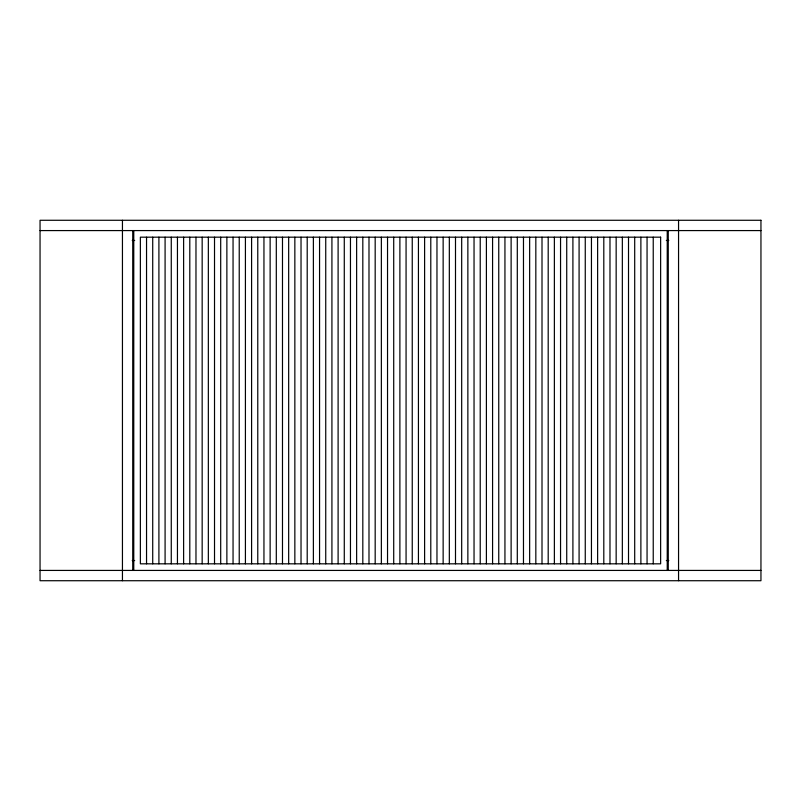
<?xml version="1.0" encoding="UTF-8"?>
<svg xmlns="http://www.w3.org/2000/svg" width="801" height="801" viewBox="0 0 801 801"><rect width="100%" height="100%" fill="white"/><g stroke="black" fill="none" stroke-linecap="round" stroke-linejoin="round"><path stroke-width="1.2" d="M40.05 230.578L760.95 230.578M132.225 240.46L134.668 240.46M666.332 240.46L668.775 240.46M132.225 560.54L134.668 560.54M666.332 560.54L668.775 560.54M40.05 570.422L760.95 570.422M678.557 220.275L678.557 580.725M668.264 230.578L668.264 570.422M667.233 230.578L667.233 570.422M653.236 237.176L653.236 563.824M647.058 237.176L647.058 563.824M640.88 237.176L640.88 563.824M634.702 237.176L634.702 563.824M628.515 237.176L628.515 563.824M622.337 237.176L622.337 563.824M616.159 237.176L616.159 563.824M609.982 237.176L609.982 563.824M603.804 237.176L603.804 563.824M597.626 237.176L597.626 563.824M591.448 237.176L591.448 563.824M585.261 237.176L585.261 563.824M579.083 237.176L579.083 563.824M572.905 237.176L572.905 563.824M566.728 237.176L566.728 563.824M560.55 237.176L560.55 563.824M554.372 237.176L554.372 563.824M548.194 237.176L548.194 563.824M542.007 237.176L542.007 563.824M535.829 237.176L535.829 563.824M529.651 237.176L529.651 563.824M523.474 237.176L523.474 563.824M517.296 237.176L517.296 563.824M511.118 237.176L511.118 563.824M504.94 237.176L504.94 563.824M498.753 237.176L498.753 563.824M492.575 237.176L492.575 563.824M486.397 237.176L486.397 563.824M480.22 237.176L480.22 563.824M474.042 237.176L474.042 563.824M467.864 237.176L467.864 563.824M461.686 237.176L461.686 563.824M455.499 237.176L455.499 563.824M449.321 237.176L449.321 563.824M443.143 237.176L443.143 563.824M436.966 237.176L436.966 563.824M430.788 237.176L430.788 563.824M424.61 237.176L424.61 563.824M418.432 237.176L418.432 563.824M412.245 237.176L412.245 563.824M406.067 237.176L406.067 563.824M399.889 237.176L399.889 563.824M393.712 237.176L393.712 563.824M387.534 237.176L387.534 563.824M381.356 237.176L381.356 563.824M375.178 237.176L375.178 563.824M368.991 237.176L368.991 563.824M362.813 237.176L362.813 563.824M356.635 237.176L356.635 563.824M350.458 237.176L350.458 563.824M344.28 237.176L344.28 563.824M338.102 237.176L338.102 563.824M331.924 237.176L331.924 563.824M325.737 237.176L325.737 563.824M319.559 237.176L319.559 563.824M313.381 237.176L313.381 563.824M307.204 237.176L307.204 563.824M301.026 237.176L301.026 563.824M294.848 237.176L294.848 563.824M288.67 237.176L288.67 563.824M282.483 237.176L282.483 563.824M276.305 237.176L276.305 563.824M270.127 237.176L270.127 563.824M263.95 237.176L263.95 563.824M257.772 237.176L257.772 563.824M251.594 237.176L251.594 563.824M245.416 237.176L245.416 563.824M239.229 237.176L239.229 563.824M233.051 237.176L233.051 563.824M226.873 237.176L226.873 563.824M220.696 237.176L220.696 563.824M214.518 237.176L214.518 563.824M208.34 237.176L208.34 563.824M202.162 237.176L202.162 563.824M195.975 237.176L195.975 563.824M189.797 237.176L189.797 563.824M183.619 237.176L183.619 563.824M177.442 237.176L177.442 563.824M171.264 237.176L171.264 563.824M165.086 237.176L165.086 563.824M158.908 237.176L158.908 563.824M152.721 237.176L152.721 563.824M146.543 237.176L146.543 563.824M133.767 230.578L133.767 570.422M132.736 230.578L132.736 570.422M122.443 220.275L122.443 580.725M760.95 220.275L40.05 220.275L40.05 580.725L760.95 580.725L760.95 220.275M660.635 237.176L140.365 237.176L140.365 563.824L660.635 563.824L660.635 237.176"/></g></svg>
